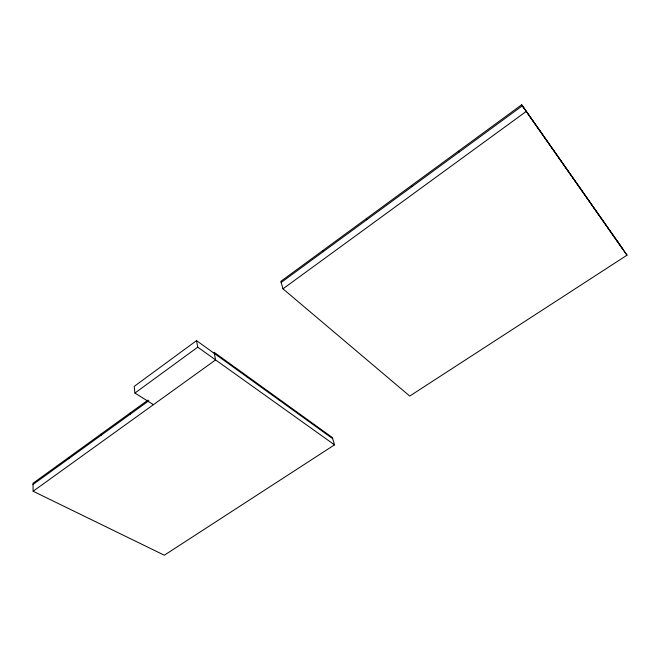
<?xml version="1.0" encoding="UTF-8"?>
<svg xmlns="http://www.w3.org/2000/svg" width="660" height="660" viewBox="0 0 660 660"><rect width="100%" height="100%" fill="white"/><g stroke="black" fill="none" stroke-linecap="round" stroke-linejoin="round"><path stroke-width="0.99" d="M332.706 438.677L196.531 340.634L134.178 386.413L134.945 393.055L153.433 404.662M521.664 104.783L280.838 281.341L282.975 288.824L409.736 396.066L627 255.189L521.664 104.783L627 255.189M281.16 282.472L522.34 105.798L623.131 249.455M134.945 393.055L197.728 347.16L196.531 340.634M282.975 288.824L526.144 111.482M147.931 400.141L33 483.285L33.124 491.246L164.315 555.217L334.504 444.856L332.384 437.572L214.087 352.275L215.597 359.931L33.124 491.246M33.017 484.489L148.888 400.727M197.728 347.16L334.504 444.856M617.174 240.925L617.867 241.948M458.337 151.206L458.914 152.254M411.485 185.559L411.997 186.631M366.349 218.65L366.795 219.747M322.831 250.552L323.21 251.674M130.02 413.094L130.152 414.274M100.856 434.189L100.955 435.385M68.813 457.372L68.871 458.576"/></g></svg>
